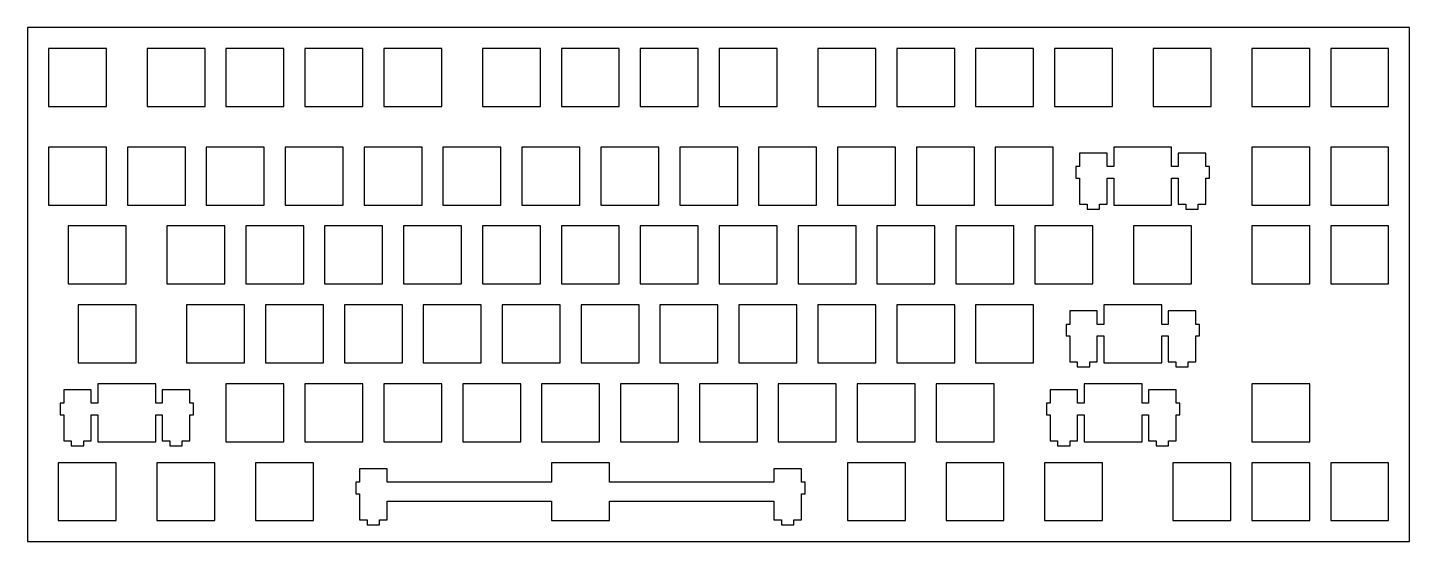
# Model space of a CAD drawing. Header units: millimetres. Extents: x 0 to 334, y 0 to 124.
import ezdxf

# ---------------------------------------------------------------- set-up
doc = ezdxf.new("R2010")
doc.units = ezdxf.units.MM
doc.layers.add('Layer1', color=7, linetype='CONTINUOUS')

msp = doc.modelspace()

# ---------------------------------------------------------------- linework, layer by layer
at = {"layer": 'Layer1'}
for points in [[(0, 0), (333.5875, 0), (333.5875, 124.0375), (0, 124.0375), (0, 0)], [(19.025, 119.0125), (5.025, 119.0125), (5.025, 105.0125), (19.025, 105.0125), (19.025, 119.0125)], [(42.838, 119.0125), (28.838, 119.0125), (28.838, 105.0125), (42.838, 105.0125), (42.838, 119.0125)], [(61.888, 119.0125), (47.888, 119.0125), (47.888, 105.0125), (61.888, 105.0125), (61.888, 119.0125)], [(80.938, 119.0125), (66.938, 119.0125), (66.938, 105.0125), (80.938, 105.0125), (80.938, 119.0125)], [(99.988, 119.0125), (85.988, 119.0125), (85.988, 105.0125), (99.988, 105.0125), (99.988, 119.0125)], [(123.8, 119.0125), (109.8, 119.0125), (109.8, 105.0125), (123.8, 105.0125), (123.8, 119.0125)], [(142.85, 119.0125), (128.85, 119.0125), (128.85, 105.0125), (142.85, 105.0125), (142.85, 119.0125)], [(161.9, 119.0125), (147.9, 119.0125), (147.9, 105.0125), (161.9, 105.0125), (161.9, 119.0125)], [(180.95, 119.0125), (166.95, 119.0125), (166.95, 105.0125), (180.95, 105.0125), (180.95, 119.0125)], [(204.763, 119.0125), (190.763, 119.0125), (190.763, 105.0125), (204.763, 105.0125), (204.763, 119.0125)], [(223.813, 119.0125), (209.813, 119.0125), (209.813, 105.0125), (223.813, 105.0125), (223.813, 119.0125)], [(242.863, 119.0125), (228.863, 119.0125), (228.863, 105.0125), (242.863, 105.0125), (242.863, 119.0125)], [(261.913, 119.0125), (247.913, 119.0125), (247.913, 105.0125), (261.913, 105.0125), (261.913, 119.0125)], [(285.725, 119.0125), (271.725, 119.0125), (271.725, 105.0125), (285.725, 105.0125), (285.725, 119.0125)], [(309.537, 119.0125), (295.537, 119.0125), (295.537, 105.0125), (309.537, 105.0125), (309.537, 119.0125)], [(328.588, 119.0125), (314.588, 119.0125), (314.588, 105.0125), (328.588, 105.0125), (328.588, 119.0125)], [(19.025, 95.2005), (5.025, 95.2005), (5.025, 81.2005), (19.025, 81.2005), (19.025, 95.2005)], [(38.075, 95.2005), (24.075, 95.2005), (24.075, 81.2005), (38.075, 81.2005), (38.075, 95.2005)], [(57.125, 95.2005), (43.125, 95.2005), (43.125, 81.2005), (57.125, 81.2005), (57.125, 95.2005)], [(76.175, 95.2005), (62.175, 95.2005), (62.175, 81.2005), (76.175, 81.2005), (76.175, 95.2005)], [(95.225, 95.2005), (81.225, 95.2005), (81.225, 81.2005), (95.225, 81.2005), (95.225, 95.2005)], [(114.275, 95.2005), (100.275, 95.2005), (100.275, 81.2005), (114.275, 81.2005), (114.275, 95.2005)], [(133.325, 95.2005), (119.325, 95.2005), (119.325, 81.2005), (133.325, 81.2005), (133.325, 95.2005)], [(152.375, 95.2005), (138.375, 95.2005), (138.375, 81.2005), (152.375, 81.2005), (152.375, 95.2005)], [(171.425, 95.2005), (157.425, 95.2005), (157.425, 81.2005), (171.425, 81.2005), (171.425, 95.2005)], [(190.475, 95.2005), (176.475, 95.2005), (176.475, 81.2005), (190.475, 81.2005), (190.475, 95.2005)], [(209.525, 95.2005), (195.525, 95.2005), (195.525, 81.2005), (209.525, 81.2005), (209.525, 95.2005)], [(228.575, 95.2005), (214.575, 95.2005), (214.575, 81.2005), (228.575, 81.2005), (228.575, 95.2005)], [(247.625, 95.2005), (233.625, 95.2005), (233.625, 81.2005), (247.625, 81.2005), (247.625, 95.2005)], [(258.8, 81.4305), (260.625, 81.4305), (260.625, 87.7005), (262.2, 87.7005), (262.2, 81.2005), (276.2, 81.2005), (276.2, 87.7005), (277.775, 87.7005), (277.775, 81.4305), (279.6, 81.4305), (279.6, 80.2295), (282.6, 80.2295), (282.6, 81.4305), (284.425, 81.4305), (284.425, 87.7005), (285.3, 87.7005), (285.3, 90.5005), (284.425, 90.5005), (284.425, 93.7305), (277.775, 93.7305), (277.775, 90.5005), (276.2, 90.5005), (276.2, 95.2005), (262.2, 95.2005), (262.2, 90.5005), (260.625, 90.5005), (260.625, 93.7305), (253.975, 93.7305), (253.975, 90.5005), (253.1, 90.5005), (253.1, 87.7005), (253.975, 87.7005), (253.975, 81.4305), (255.8, 81.4305), (255.8, 80.2295), (258.8, 80.2295), (258.8, 81.4305)], [(309.537, 95.2005), (295.537, 95.2005), (295.537, 81.2005), (309.537, 81.2005), (309.537, 95.2005)], [(328.588, 95.2005), (314.588, 95.2005), (314.588, 81.2005), (328.588, 81.2005), (328.588, 95.2005)], [(23.788, 76.1505), (9.788, 76.1505), (9.788, 62.1505), (23.788, 62.1505), (23.788, 76.1505)], [(47.6, 76.1505), (33.6, 76.1505), (33.6, 62.1505), (47.6, 62.1505), (47.6, 76.1505)], [(66.65, 76.1505), (52.65, 76.1505), (52.65, 62.1505), (66.65, 62.1505), (66.65, 76.1505)], [(85.7, 76.1505), (71.7, 76.1505), (71.7, 62.1505), (85.7, 62.1505), (85.7, 76.1505)], [(104.75, 76.1505), (90.75, 76.1505), (90.75, 62.1505), (104.75, 62.1505), (104.75, 76.1505)], [(123.8, 76.1505), (109.8, 76.1505), (109.8, 62.1505), (123.8, 62.1505), (123.8, 76.1505)], [(142.85, 76.1505), (128.85, 76.1505), (128.85, 62.1505), (142.85, 62.1505), (142.85, 76.1505)], [(161.9, 76.1505), (147.9, 76.1505), (147.9, 62.1505), (161.9, 62.1505), (161.9, 76.1505)], [(180.95, 76.1505), (166.95, 76.1505), (166.95, 62.1505), (180.95, 62.1505), (180.95, 76.1505)], [(200, 76.1505), (186, 76.1505), (186, 62.1505), (200, 62.1505), (200, 76.1505)], [(219.05, 76.1505), (205.05, 76.1505), (205.05, 62.1505), (219.05, 62.1505), (219.05, 76.1505)], [(238.1, 76.1505), (224.1, 76.1505), (224.1, 62.1505), (238.1, 62.1505), (238.1, 76.1505)], [(257.15, 76.1505), (243.15, 76.1505), (243.15, 62.1505), (257.15, 62.1505), (257.15, 76.1505)], [(280.963, 76.1505), (266.963, 76.1505), (266.963, 62.1505), (280.963, 62.1505), (280.963, 76.1505)], [(309.537, 76.1505), (295.537, 76.1505), (295.537, 62.1505), (309.537, 62.1505), (309.537, 76.1505)], [(328.588, 76.1505), (314.588, 76.1505), (314.588, 62.1505), (328.588, 62.1505), (328.588, 76.1505)], [(26.169, 57.1005), (12.169, 57.1005), (12.169, 43.1005), (26.169, 43.1005), (26.169, 57.1005)], [(52.363, 57.1005), (38.363, 57.1005), (38.363, 43.1005), (52.363, 43.1005), (52.363, 57.1005)], [(71.413, 57.1005), (57.413, 57.1005), (57.413, 43.1005), (71.413, 43.1005), (71.413, 57.1005)], [(90.463, 57.1005), (76.463, 57.1005), (76.463, 43.1005), (90.463, 43.1005), (90.463, 57.1005)], [(109.513, 57.1005), (95.513, 57.1005), (95.513, 43.1005), (109.513, 43.1005), (109.513, 57.1005)], [(128.563, 57.1005), (114.563, 57.1005), (114.563, 43.1005), (128.563, 43.1005), (128.563, 57.1005)], [(147.613, 57.1005), (133.613, 57.1005), (133.613, 43.1005), (147.613, 43.1005), (147.613, 57.1005)], [(166.663, 57.1005), (152.663, 57.1005), (152.663, 43.1005), (166.663, 43.1005), (166.663, 57.1005)], [(185.713, 57.1005), (171.713, 57.1005), (171.713, 43.1005), (185.713, 43.1005), (185.713, 57.1005)], [(204.763, 57.1005), (190.763, 57.1005), (190.763, 43.1005), (204.763, 43.1005), (204.763, 57.1005)], [(223.813, 57.1005), (209.813, 57.1005), (209.813, 43.1005), (223.813, 43.1005), (223.813, 57.1005)], [(242.863, 57.1005), (228.863, 57.1005), (228.863, 43.1005), (242.863, 43.1005), (242.863, 57.1005)], [(256.419, 43.3295), (258.244, 43.3295), (258.244, 49.6005), (259.819, 49.6005), (259.819, 43.1005), (273.819, 43.1005), (273.819, 49.6005), (275.394, 49.6005), (275.394, 43.3295), (277.219, 43.3295), (277.219, 42.1305), (280.219, 42.1305), (280.219, 43.3295), (282.044, 43.3295), (282.044, 49.6005), (282.919, 49.6005), (282.919, 52.4005), (282.044, 52.4005), (282.044, 55.6305), (275.394, 55.6305), (275.394, 52.4005), (273.819, 52.4005), (273.819, 57.1005), (259.819, 57.1005), (259.819, 52.4005), (258.244, 52.4005), (258.244, 55.6305), (251.594, 55.6305), (251.594, 52.4005), (250.719, 52.4005), (250.719, 49.6005), (251.594, 49.6005), (251.594, 43.3295), (253.419, 43.3295), (253.419, 42.1305), (256.419, 42.1305), (256.419, 43.3295)], [(13.531, 24.2795), (15.356, 24.2795), (15.356, 30.5495), (16.931, 30.5495), (16.931, 24.0495), (30.931, 24.0495), (30.931, 30.5495), (32.506, 30.5495), (32.506, 24.2795), (34.331, 24.2795), (34.331, 23.0795), (37.331, 23.0795), (37.331, 24.2795), (39.156, 24.2795), (39.156, 30.5495), (40.031, 30.5495), (40.031, 33.3505), (39.156, 33.3505), (39.156, 36.5795), (32.506, 36.5795), (32.506, 33.3505), (30.931, 33.3505), (30.931, 38.0495), (16.931, 38.0495), (16.931, 33.3505), (15.356, 33.3505), (15.356, 36.5795), (8.706, 36.5795), (8.706, 33.3505), (7.831, 33.3505), (7.831, 30.5495), (8.706, 30.5495), (8.706, 24.2795), (10.531, 24.2795), (10.531, 23.0795), (13.531, 23.0795), (13.531, 24.2795)], [(61.888, 38.0495), (47.888, 38.0495), (47.888, 24.0495), (61.888, 24.0495), (61.888, 38.0495)], [(80.938, 38.0495), (66.938, 38.0495), (66.938, 24.0495), (80.938, 24.0495), (80.938, 38.0495)], [(99.988, 38.0495), (85.988, 38.0495), (85.988, 24.0495), (99.988, 24.0495), (99.988, 38.0495)], [(119.038, 38.0495), (105.038, 38.0495), (105.038, 24.0495), (119.038, 24.0495), (119.038, 38.0495)], [(138.088, 38.0495), (124.088, 38.0495), (124.088, 24.0495), (138.088, 24.0495), (138.088, 38.0495)], [(157.138, 38.0495), (143.138, 38.0495), (143.138, 24.0495), (157.138, 24.0495), (157.138, 38.0495)], [(176.188, 38.0495), (162.188, 38.0495), (162.188, 24.0495), (176.188, 24.0495), (176.188, 38.0495)], [(195.238, 38.0495), (181.238, 38.0495), (181.238, 24.0495), (195.238, 24.0495), (195.238, 38.0495)], [(214.288, 38.0495), (200.288, 38.0495), (200.288, 24.0495), (214.288, 24.0495), (214.288, 38.0495)], [(233.338, 38.0495), (219.338, 38.0495), (219.338, 24.0495), (233.338, 24.0495), (233.338, 38.0495)], [(251.656, 24.2795), (253.481, 24.2795), (253.481, 30.5495), (255.056, 30.5495), (255.056, 24.0495), (269.056, 24.0495), (269.056, 30.5495), (270.631, 30.5495), (270.631, 24.2795), (272.456, 24.2795), (272.456, 23.0795), (275.456, 23.0795), (275.456, 24.2795), (277.281, 24.2795), (277.281, 30.5495), (278.156, 30.5495), (278.156, 33.3505), (277.281, 33.3505), (277.281, 36.5795), (270.631, 36.5795), (270.631, 33.3505), (269.056, 33.3505), (269.056, 38.0495), (255.056, 38.0495), (255.056, 33.3505), (253.481, 33.3505), (253.481, 36.5795), (246.831, 36.5795), (246.831, 33.3505), (245.956, 33.3505), (245.956, 30.5495), (246.831, 30.5495), (246.831, 24.2795), (248.656, 24.2795), (248.656, 23.0795), (251.656, 23.0795), (251.656, 24.2795)], [(309.537, 38.0495), (295.537, 38.0495), (295.537, 24.0495), (309.537, 24.0495), (309.537, 38.0495)], [(21.406, 18.9995), (7.406, 18.9995), (7.406, 4.9995), (21.406, 4.9995), (21.406, 18.9995)], [(45.219, 18.9995), (31.219, 18.9995), (31.219, 4.9995), (45.219, 4.9995), (45.219, 18.9995)], [(69.031, 18.9995), (55.031, 18.9995), (55.031, 4.9995), (69.031, 4.9995), (69.031, 18.9995)], [(84.969, 5.2295), (86.794, 5.2295), (86.794, 9.7005), (126.469, 9.7005), (126.469, 4.9995), (140.469, 4.9995), (140.469, 9.7005), (180.144, 9.7005), (180.144, 5.2295), (181.969, 5.2295), (181.969, 4.0295), (184.969, 4.0295), (184.969, 5.2295), (186.794, 5.2295), (186.794, 11.4995), (187.694, 11.4995), (187.694, 14.3005), (186.794, 14.3005), (186.794, 17.5295), (180.144, 17.5295), (180.144, 14.3005), (179.244, 14.3005), (179.244, 14.2995), (140.469, 14.2995), (140.469, 18.9995), (126.469, 18.9995), (126.469, 14.2995), (87.694, 14.2995), (87.694, 14.3005), (86.794, 14.3005), (86.794, 17.5295), (80.144, 17.5295), (80.144, 14.3005), (79.244, 14.3005), (79.244, 11.4995), (80.144, 11.4995), (80.144, 5.2295), (81.969, 5.2295), (81.969, 4.0295), (84.969, 4.0295), (84.969, 5.2295)], [(211.906, 18.9995), (197.906, 18.9995), (197.906, 4.9995), (211.906, 4.9995), (211.906, 18.9995)], [(235.719, 18.9995), (221.719, 18.9995), (221.719, 4.9995), (235.719, 4.9995), (235.719, 18.9995)], [(259.531, 18.9995), (245.531, 18.9995), (245.531, 4.9995), (259.531, 4.9995), (259.531, 18.9995)], [(290.488, 18.9995), (276.488, 18.9995), (276.488, 4.9995), (290.488, 4.9995), (290.488, 18.9995)], [(309.537, 18.9995), (295.537, 18.9995), (295.537, 4.9995), (309.537, 4.9995), (309.537, 18.9995)], [(328.588, 18.9995), (314.588, 18.9995), (314.588, 4.9995), (328.588, 4.9995), (328.588, 18.9995)]]:
    msp.add_lwpolyline(points, close=True, dxfattribs=at)

doc.saveas('drawing.dxf')
